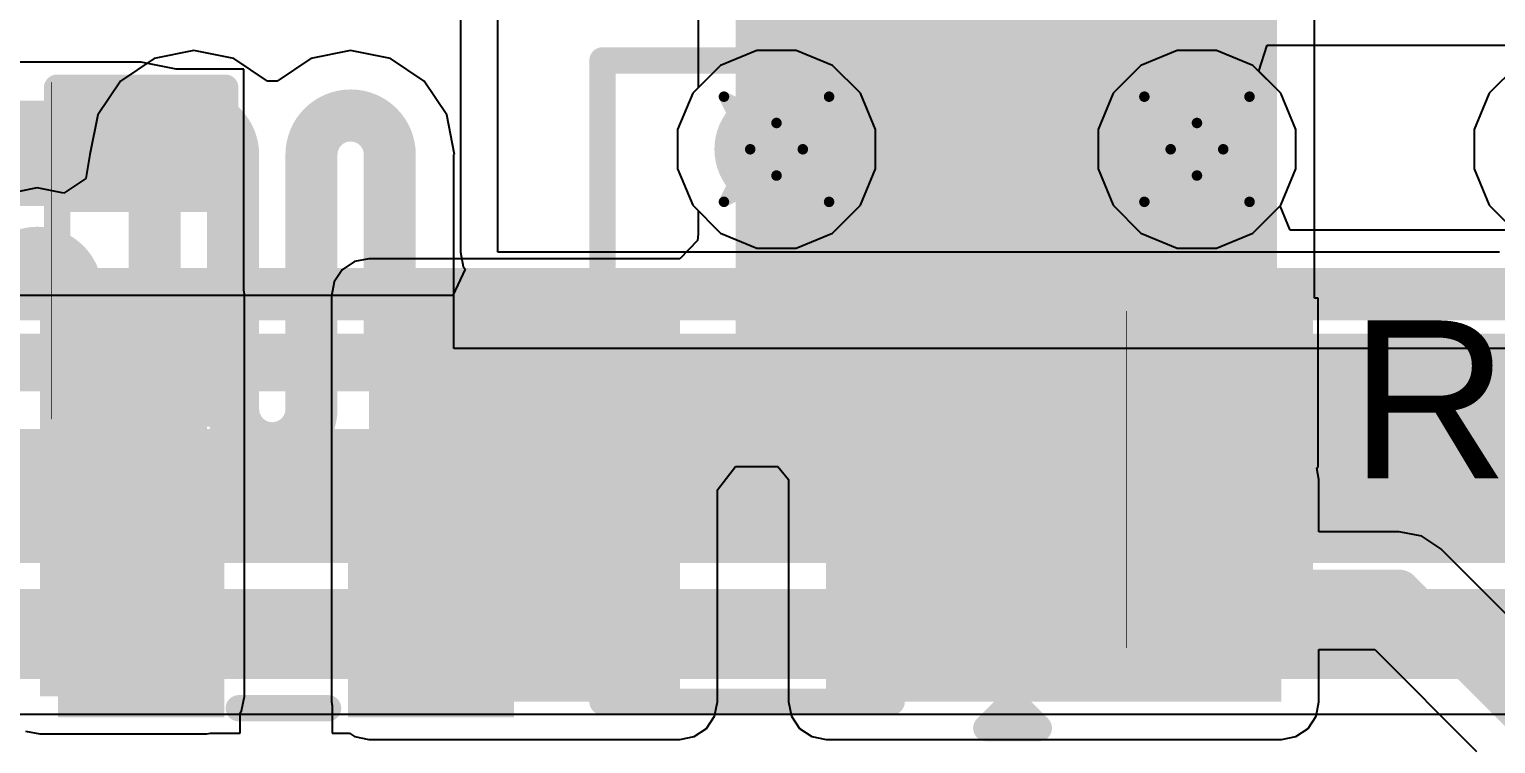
# Model space of a CAD drawing. Header units: inches. Extents: x -3 to 488, y -11 to 93.
# Drawn here: x 81.55 to 88.64, y 19.81 to 23.26 of the extents above; entities that cross this region are included whole.
import ezdxf

# ---------------------------------------------------------------- set-up
doc = ezdxf.new("R2010")
doc.units = ezdxf.units.IN
for name, color, linetype in [('Bottom Layer', 5, 'Continuous'), ('Drill Drawing', 1, 'Continuous'), ('Layer 1', 16, 'Continuous'), ('Layer 2', 76, 'Continuous'), ('Top Layer', 1, 'Continuous'), ('Top Overlay', 2, 'Continuous'), ('Top Paste', 8, 'Continuous'), ('Top Solder', 216, 'Continuous'), ('Via Holes', 16, 'Continuous')]:
    doc.layers.add(name, color=color, linetype=linetype)
doc.styles.add('Arial', font='', dxfattribs={"height": 0.2})
doc.styles.get('Arial').set_extended_font_data('Arial')

msp = doc.modelspace()

# ---------------------------------------------------------------- hatches: boundary and pattern name
at = {"layer": 'Bottom Layer'}
h = msp.add_hatch(color=5, dxfattribs=at)
edge = h.paths.add_edge_path()
edge.add_arc((85.1634, 22.6788), 0.3, 0, 360)
h = msp.add_hatch(color=5, dxfattribs=at)
edge = h.paths.add_edge_path()
edge.add_arc((87.1947, 22.6788), 0.3, 0, 360)
at = {"layer": 'Layer 1'}
h = msp.add_hatch(color=16, dxfattribs=at)
edge = h.paths.add_edge_path()
edge.add_arc((85.1634, 22.6788), 0.3, 0, 360)
h = msp.add_hatch(color=16, dxfattribs=at)
edge = h.paths.add_edge_path()
edge.add_arc((87.1947, 22.6788), 0.3, 0, 360)
at = {"layer": 'Layer 2'}
h = msp.add_hatch(color=76, dxfattribs=at)
edge = h.paths.add_edge_path()
edge.add_arc((85.1634, 22.6788), 0.3, 0, 360)
h = msp.add_hatch(color=76, dxfattribs=at)
edge = h.paths.add_edge_path()
edge.add_arc((87.1947, 22.6788), 0.3, 0, 360)
at = {"layer": 'Top Layer'}
for points in [[(84.9655, 21.3273), (87.5821, 21.3273), (87.5821, 25.0347), (84.9655, 25.0347)], [(81.7764, 22.8874), (82.4114, 22.8874), (82.4114, 22.4302), (81.7764, 22.4302)], [(85.6755, 22.0989), (85.6755, 22.9189), (86.5955, 22.9189), (86.5955, 22.0989)], [(81.6049, 20.0356), (82.4114, 20.0356), (82.4114, 21.9788), (81.6049, 21.9788)], [(84.6967, 20.0095), (84.6967, 21.9689), (83.1939, 21.9689), (83.1939, 20.0095)], [(83.6755, 21.1489), (83.6755, 21.9689), (84.5955, 21.9689), (84.5955, 21.1489)], [(81.7764, 21.9476), (82.4114, 21.9476), (82.4114, 21.4904), (81.7764, 21.4904)], [(86.968, 21.7818), (87.603, 21.7818), (87.603, 21.3246), (86.968, 21.3246)], [(85.4032, 20.0095), (87.603, 20.0095), (87.603, 21.0833), (85.4032, 21.0833)], [(85.6755, 20.1989), (85.6755, 21.0189), (86.5955, 21.0189), (86.5955, 20.1989)], [(82.3939, 20.0356), (81.7939, 20.0356), (81.7939, 20.8356), (82.3939, 20.8356)], [(83.7939, 20.0356), (83.1939, 20.0356), (83.1939, 20.8356), (83.7939, 20.8356)], [(86.968, 20.842), (87.603, 20.842), (87.603, 20.3848), (86.968, 20.3848)]]:
    msp.add_hatch(color=1, dxfattribs=at).paths.add_polyline_path(points)
h = msp.add_hatch(color=1, dxfattribs=at)
edge = h.paths.add_edge_path()
edge.add_arc((85.1634, 22.6788), 0.3, 0, 360)
h = msp.add_hatch(color=1, dxfattribs=at)
edge = h.paths.add_edge_path()
edge.add_arc((87.1947, 22.6788), 0.3, 0, 360)
at = {"layer": 'Top Paste'}
for points in [[(81.7764, 22.8874), (82.4114, 22.8874), (82.4114, 22.4302), (81.7764, 22.4302)], [(85.6755, 22.0989), (85.6755, 22.9189), (86.5955, 22.9189), (86.5955, 22.0989)], [(83.6755, 21.1489), (83.6755, 21.9689), (84.5955, 21.9689), (84.5955, 21.1489)], [(81.7764, 21.9476), (82.4114, 21.9476), (82.4114, 21.4904), (81.7764, 21.4904)], [(86.968, 21.7818), (87.603, 21.7818), (87.603, 21.3246), (86.968, 21.3246)], [(85.6755, 20.1989), (85.6755, 21.0189), (86.5955, 21.0189), (86.5955, 20.1989)], [(82.3939, 20.0356), (81.7939, 20.0356), (81.7939, 20.8356), (82.3939, 20.8356)], [(83.7939, 20.0356), (83.1939, 20.0356), (83.1939, 20.8356), (83.7939, 20.8356)], [(86.968, 20.842), (87.603, 20.842), (87.603, 20.3848), (86.968, 20.3848)]]:
    msp.add_hatch(color=8, dxfattribs=at).paths.add_polyline_path(points)
at = {"layer": 'Top Solder'}
for points in [[(85.5739, 21.9973), (85.5739, 23.0205), (86.6971, 23.0205), (86.6971, 21.9973)], [(81.7214, 22.9424), (82.4664, 22.9424), (82.4664, 22.3752), (81.7214, 22.3752)], [(83.5739, 21.0473), (83.5739, 22.0705), (84.6971, 22.0705), (84.6971, 21.0473)], [(81.7214, 22.0026), (82.4664, 22.0026), (82.4664, 21.4354), (81.7214, 21.4354)], [(86.913, 21.8368), (87.658, 21.8368), (87.658, 21.2696), (86.913, 21.2696)], [(85.5739, 20.0973), (85.5739, 21.1205), (86.6971, 21.1205), (86.6971, 20.0973)], [(82.4955, 19.934), (81.6923, 19.934), (81.6923, 20.9372), (82.4955, 20.9372)], [(83.8955, 19.934), (83.0923, 19.934), (83.0923, 20.9372), (83.8955, 20.9372)], [(86.913, 20.897), (87.658, 20.897), (87.658, 20.3298), (86.913, 20.3298)]]:
    msp.add_hatch(color=216, dxfattribs=at).paths.add_polyline_path(points)
at = {"layer": 'Via Holes'}
h = msp.add_hatch(color=7, dxfattribs=at)
edge = h.paths.add_edge_path()
edge.add_arc((85.1634, 22.6788), 0.15, 0, 360)
h = msp.add_hatch(color=7, dxfattribs=at)
edge = h.paths.add_edge_path()
edge.add_arc((87.1947, 22.6788), 0.15, 0, 360)

# ---------------------------------------------------------------- linework, layer by layer
at = {"layer": 'Bottom Layer'}
for p, q in [((83.6361, 31.7191), (83.6361, 22.182)), ((83.8174, 22.182), (83.8174, 31.7191)), ((88.741, 23.0839), (88.6066, 22.9495)), ((88.6066, 22.9495), (88.5339, 22.7739)), ((88.5339, 22.7739), (88.5339, 22.5838)), ((88.5339, 22.5838), (88.6066, 22.4082)), ((88.6066, 22.4082), (88.7058, 22.309)), ((83.6361, 22.182), (83.6499, 22.1126)), ((88.656, 22.182), (83.8174, 22.182)), ((83.6499, 22.1126), (83.6588, 22.0993)), ((83.6588, 22.0993), (83.6, 21.9723)), ((83.6, 21.9723), (81.4877, 21.9723))]:
    msp.add_line(p, q, dxfattribs=at)
for points in [[(81.3536, 21.6486, 0.2794, 0.2794, 0), (92.9986, 21.6486, 0.2794, 0.2794, 0)], [(80.9063, 21.029, 0.2794, 0.2794, 0), (93.7839, 21.029, 0.2794, 0.2794, 0)], [(76.9286, 20.2599, 0.2794, 0.2794, 0), (94.2835, 20.2599, 0.2794, 0.2794, 0)]]:
    msp.add_lwpolyline(points, format="xyseb", dxfattribs=at)
at = {"layer": 'Drill Drawing'}
for points in [[(84.9094, 22.9328, 0.0508, 0.0508, 0), (85.1634, 22.8058, 0.0508, 0.0508, 0)], [(84.9094, 22.9328, 0.0508, 0.0508, 0), (85.0364, 22.6788, 0.0508, 0.0508, 0)], [(85.1634, 22.8058, 0.0508, 0.0508, 0), (85.4174, 22.9328, 0.0508, 0.0508, 0)], [(85.2904, 22.6788, 0.0508, 0.0508, 0), (85.4174, 22.9328, 0.0508, 0.0508, 0)], [(86.9407, 22.9328, 0.0508, 0.0508, 0), (87.1947, 22.8058, 0.0508, 0.0508, 0)], [(86.9407, 22.9328, 0.0508, 0.0508, 0), (87.0677, 22.6788, 0.0508, 0.0508, 0)], [(87.1947, 22.8058, 0.0508, 0.0508, 0), (87.4487, 22.9328, 0.0508, 0.0508, 0)], [(87.3217, 22.6788, 0.0508, 0.0508, 0), (87.4487, 22.9328, 0.0508, 0.0508, 0)], [(84.9094, 22.4248, 0.0508, 0.0508, 0), (85.0364, 22.6788, 0.0508, 0.0508, 0)], [(85.2904, 22.6788, 0.0508, 0.0508, 0), (85.4174, 22.4248, 0.0508, 0.0508, 0)], [(86.9407, 22.4248, 0.0508, 0.0508, 0), (87.0677, 22.6788, 0.0508, 0.0508, 0)], [(87.3217, 22.6788, 0.0508, 0.0508, 0), (87.4487, 22.4248, 0.0508, 0.0508, 0)], [(84.9094, 22.4248, 0.0508, 0.0508, 0), (85.1634, 22.5518, 0.0508, 0.0508, 0)], [(85.1634, 22.5518, 0.0508, 0.0508, 0), (85.4174, 22.4248, 0.0508, 0.0508, 0)], [(86.9407, 22.4248, 0.0508, 0.0508, 0), (87.1947, 22.5518, 0.0508, 0.0508, 0)], [(87.1947, 22.5518, 0.0508, 0.0508, 0), (87.4487, 22.4248, 0.0508, 0.0508, 0)]]:
    msp.add_lwpolyline(points, format="xyseb", dxfattribs=at)
for points in [[(84.8967, 22.9328, 0.0254, 0.0254, 1), (84.9221, 22.9328, 0.0254, 0.0254, 1)], [(84.8967, 22.9328, 0.0254, 0.0254, 1), (84.9221, 22.9328, 0.0254, 0.0254, 1)], [(85.4047, 22.9328, 0.0254, 0.0254, 1), (85.4301, 22.9328, 0.0254, 0.0254, 1)], [(85.4047, 22.9328, 0.0254, 0.0254, 1), (85.4301, 22.9328, 0.0254, 0.0254, 1)], [(86.928, 22.9328, 0.0254, 0.0254, 1), (86.9534, 22.9328, 0.0254, 0.0254, 1)], [(86.928, 22.9328, 0.0254, 0.0254, 1), (86.9534, 22.9328, 0.0254, 0.0254, 1)], [(87.436, 22.9328, 0.0254, 0.0254, 1), (87.4614, 22.9328, 0.0254, 0.0254, 1)], [(87.436, 22.9328, 0.0254, 0.0254, 1), (87.4614, 22.9328, 0.0254, 0.0254, 1)], [(85.1507, 22.8058, 0.0254, 0.0254, 1), (85.1761, 22.8058, 0.0254, 0.0254, 1)], [(85.1507, 22.8058, 0.0254, 0.0254, 1), (85.1761, 22.8058, 0.0254, 0.0254, 1)], [(87.182, 22.8058, 0.0254, 0.0254, 1), (87.2074, 22.8058, 0.0254, 0.0254, 1)], [(87.182, 22.8058, 0.0254, 0.0254, 1), (87.2074, 22.8058, 0.0254, 0.0254, 1)], [(85.0237, 22.6788, 0.0254, 0.0254, 1), (85.0491, 22.6788, 0.0254, 0.0254, 1)], [(85.0237, 22.6788, 0.0254, 0.0254, 1), (85.0491, 22.6788, 0.0254, 0.0254, 1)], [(85.2777, 22.6788, 0.0254, 0.0254, 1), (85.3031, 22.6788, 0.0254, 0.0254, 1)], [(85.2777, 22.6788, 0.0254, 0.0254, 1), (85.3031, 22.6788, 0.0254, 0.0254, 1)], [(87.055, 22.6788, 0.0254, 0.0254, 1), (87.0804, 22.6788, 0.0254, 0.0254, 1)], [(87.055, 22.6788, 0.0254, 0.0254, 1), (87.0804, 22.6788, 0.0254, 0.0254, 1)], [(87.309, 22.6788, 0.0254, 0.0254, 1), (87.3344, 22.6788, 0.0254, 0.0254, 1)], [(87.309, 22.6788, 0.0254, 0.0254, 1), (87.3344, 22.6788, 0.0254, 0.0254, 1)], [(85.1507, 22.5518, 0.0254, 0.0254, 1), (85.1761, 22.5518, 0.0254, 0.0254, 1)], [(85.1507, 22.5518, 0.0254, 0.0254, 1), (85.1761, 22.5518, 0.0254, 0.0254, 1)], [(87.182, 22.5518, 0.0254, 0.0254, 1), (87.2074, 22.5518, 0.0254, 0.0254, 1)], [(87.182, 22.5518, 0.0254, 0.0254, 1), (87.2074, 22.5518, 0.0254, 0.0254, 1)], [(84.8967, 22.4248, 0.0254, 0.0254, 1), (84.9221, 22.4248, 0.0254, 0.0254, 1)], [(84.8967, 22.4248, 0.0254, 0.0254, 1), (84.9221, 22.4248, 0.0254, 0.0254, 1)], [(85.4047, 22.4248, 0.0254, 0.0254, 1), (85.4301, 22.4248, 0.0254, 0.0254, 1)], [(85.4047, 22.4248, 0.0254, 0.0254, 1), (85.4301, 22.4248, 0.0254, 0.0254, 1)], [(86.928, 22.4248, 0.0254, 0.0254, 1), (86.9534, 22.4248, 0.0254, 0.0254, 1)], [(86.928, 22.4248, 0.0254, 0.0254, 1), (86.9534, 22.4248, 0.0254, 0.0254, 1)], [(87.436, 22.4248, 0.0254, 0.0254, 1), (87.4614, 22.4248, 0.0254, 0.0254, 1)], [(87.436, 22.4248, 0.0254, 0.0254, 1), (87.4614, 22.4248, 0.0254, 0.0254, 1)]]:
    msp.add_lwpolyline(points, format="xyseb", close=True, dxfattribs=at)
at = {"layer": 'Layer 1'}
for p, q in [((87.4939, 23.0553), (87.5343, 23.1823)), ((87.5343, 23.1823), (89.5532, 23.1823)), ((87.5997, 22.9495), (87.4939, 23.0553)), ((87.6725, 22.7739), (87.5997, 22.9495)), ((87.6725, 22.5838), (87.6725, 22.7739)), ((87.5997, 22.4082), (87.6725, 22.5838)), ((87.5972, 22.4056), (87.5997, 22.4082)), ((87.6458, 22.2883), (87.5972, 22.4056)), ((89.4081, 22.2883), (87.6458, 22.2883))]:
    msp.add_line(p, q, dxfattribs=at)
for points in [[(80.6606, 21.9788, 0.2515, 0.2515, 0), (103.6255, 21.9788, 0.2515, 0.2515, 0)], [(76.4849, 21.201, 0.2515, 0.2515, 0), (100.9624, 21.201, 0.2515, 0.2515, 0)], [(76.4415, 20.4292, 0.2515, 0.2515, 0), (97.7956, 20.4292, 0.2515, 0.2515, 0)]]:
    msp.add_lwpolyline(points, format="xyseb", dxfattribs=at)
at = {"layer": 'Layer 2'}
for p, q in [((82.1566, 23.117), (81.9936, 23.0081)), ((82.3488, 23.1552), (82.1566, 23.117)), ((82.5411, 23.117), (82.3488, 23.1552)), ((82.7041, 23.0081), (82.5411, 23.117)), ((82.9135, 23.117), (82.7505, 23.0081)), ((83.1058, 23.1552), (82.9135, 23.117)), ((83.298, 23.117), (83.1058, 23.1552)), ((83.461, 23.0081), (83.298, 23.117)), ((85.0683, 23.1566), (84.8927, 23.0839)), ((85.2584, 23.1566), (85.0683, 23.1566)), ((85.434, 23.0839), (85.2584, 23.1566)), ((87.0996, 23.1566), (86.924, 23.0839)), ((87.2897, 23.1566), (87.0996, 23.1566)), ((87.4653, 23.0839), (87.2897, 23.1566)), ((84.8927, 23.0839), (84.7583, 22.9495)), ((85.5684, 22.9495), (85.434, 23.0839)), ((86.924, 23.0839), (86.7896, 22.9495)), ((87.5997, 22.9495), (87.4653, 23.0839)), ((81.9936, 23.0081), (81.8847, 22.8451)), ((82.7505, 23.0081), (82.7041, 23.0081)), ((83.5699, 22.8451), (83.461, 23.0081)), ((84.7583, 22.9495), (84.6856, 22.7739)), ((85.6412, 22.7739), (85.5684, 22.9495)), ((86.7896, 22.9495), (86.7169, 22.7739)), ((87.6725, 22.7739), (87.5997, 22.9495)), ((81.8847, 22.8451), (81.8464, 22.6528)), ((83.6082, 22.6528), (83.5699, 22.8451)), ((84.6856, 22.7739), (84.6856, 22.5838)), ((85.6412, 22.5838), (85.6412, 22.7739)), ((86.7169, 22.7739), (86.7169, 22.5838)), ((87.6725, 22.5838), (87.6725, 22.7739)), ((81.8464, 22.6528), (81.8264, 22.5379)), ((81.8464, 22.6528), (81.8464, 22.6528)), ((83.6045, 21.716), (83.6045, 22.6528)), ((83.6045, 22.6528), (83.6082, 22.6528)), ((81.8264, 22.5379), (81.7207, 22.4663)), ((84.6856, 22.5838), (84.7583, 22.4082)), ((85.5684, 22.4082), (85.6412, 22.5838)), ((86.7169, 22.5838), (86.7896, 22.4082)), ((87.5997, 22.4082), (87.6725, 22.5838)), ((81.5919, 22.4919), (81.3997, 22.4536)), ((81.7207, 22.4663), (81.5919, 22.4919)), ((84.7583, 22.4082), (84.8927, 22.2738)), ((85.434, 22.2738), (85.5684, 22.4082)), ((86.7896, 22.4082), (86.924, 22.2738)), ((87.4653, 22.2738), (87.5997, 22.4082)), ((84.8927, 22.2738), (85.0683, 22.201)), ((85.2584, 22.201), (85.434, 22.2738)), ((86.924, 22.2738), (87.0996, 22.201)), ((87.2897, 22.201), (87.4653, 22.2738)), ((85.0683, 22.201), (85.2584, 22.201)), ((87.0996, 22.201), (87.2897, 22.201)), ((97.8542, 21.716), (83.6045, 21.716)), ((77.426, 19.9504), (96.7046, 19.9504))]:
    msp.add_line(p, q, dxfattribs=at)
for points in [[(82.1596, 22.6528, 0.2515, 0.2515, -1), (82.5381, 22.6528, 0.2515, 0.2515, 0)], [(82.9165, 22.6528, 0.2515, 0.2515, -1), (83.295, 22.6528, 0.2515, 0.2515, 0)], [(82.1596, 21.4237, 0.2515, 0.2515, 0), (82.1596, 22.6528, 0.2515, 0.2515, 0)], [(82.5381, 21.4237, 0.2515, 0.2515, 0), (82.5381, 22.6528, 0.2515, 0.2515, 0)], [(82.9165, 21.4237, 0.2515, 0.2515, 0), (82.9165, 22.6528, 0.2515, 0.2515, 0)], [(83.295, 21.658, 0.2515, 0.2515, 0), (83.295, 22.6528, 0.2515, 0.2515, 0)], [(81.4027, 21.9895, 0.2515, 0.2515, -1), (81.7812, 21.9895, 0.2515, 0.2515, 0)], [(81.7812, 21.4237, 0.2515, 0.2515, 0), (81.7812, 21.9895, 0.2515, 0.2515, 0)], [(83.5465, 21.4066, 0.2515, 0.2515, -0.414214), (83.295, 21.658, 0.2515, 0.2515, 0)], [(82.1596, 21.4237, 0.2515, 0.2515, -1), (81.7812, 21.4237, 0.2515, 0.2515, 0)], [(82.9165, 21.4237, 0.2515, 0.2515, -1), (82.5381, 21.4237, 0.2515, 0.2515, 0)], [(83.5465, 21.4066, 0.2515, 0.2515, 0), (84.0507, 21.4066, 0.2515, 0.2515, 0)], [(84.0507, 21.4066, 0.2515, 0.2515, 0), (97.8543, 21.4066, 0.2515, 0.2515, 0)], [(77.9122, 20.8052, 0.2515, 0.2515, 0), (97.2615, 20.8052, 0.2515, 0.2515, 0)], [(77.426, 20.2599, 0.2515, 0.2515, 0), (96.8328, 20.2599, 0.2515, 0.2515, 0)]]:
    msp.add_lwpolyline(points, format="xyseb", dxfattribs=at)
for points in [[(82.0967, 22.6528, 0.1257, 0.1257, 1), (82.2225, 22.6528, 0.1257, 0.1257, 1)], [(82.0967, 22.6528, 0.1257, 0.1257, 1), (82.2225, 22.6528, 0.1257, 0.1257, 1)], [(82.4752, 22.6528, 0.1257, 0.1257, 1), (82.6009, 22.6528, 0.1257, 0.1257, 1)], [(82.4752, 22.6528, 0.1257, 0.1257, 1), (82.6009, 22.6528, 0.1257, 0.1257, 1)], [(82.8537, 22.6528, 0.1257, 0.1257, 1), (82.9794, 22.6528, 0.1257, 0.1257, 1)], [(82.8537, 22.6528, 0.1257, 0.1257, 1), (82.9794, 22.6528, 0.1257, 0.1257, 1)], [(83.2321, 22.6528, 0.1257, 0.1257, 1), (83.3579, 22.6528, 0.1257, 0.1257, 1)], [(83.2321, 22.6528, 0.1257, 0.1257, 1), (83.3579, 22.6528, 0.1257, 0.1257, 1)], [(81.7183, 21.9895, 0.1257, 0.1257, 1), (81.844, 21.9895, 0.1257, 0.1257, 1)], [(81.7183, 21.9895, 0.1257, 0.1257, 1), (81.844, 21.9895, 0.1257, 0.1257, 1)], [(83.2321, 21.658, 0.1257, 0.1257, 1), (83.3579, 21.658, 0.1257, 0.1257, 1)], [(83.2321, 21.658, 0.1257, 0.1257, 1), (83.3579, 21.658, 0.1257, 0.1257, 1)], [(81.7183, 21.4237, 0.1257, 0.1257, 1), (81.844, 21.4237, 0.1257, 0.1257, 1)], [(81.7183, 21.4237, 0.1257, 0.1257, 1), (81.844, 21.4237, 0.1257, 0.1257, 1)], [(82.0967, 21.4237, 0.1257, 0.1257, 1), (82.2225, 21.4237, 0.1257, 0.1257, 1)], [(82.0967, 21.4237, 0.1257, 0.1257, 1), (82.2225, 21.4237, 0.1257, 0.1257, 1)], [(82.4752, 21.4237, 0.1257, 0.1257, 1), (82.6009, 21.4237, 0.1257, 0.1257, 1)], [(82.4752, 21.4237, 0.1257, 0.1257, 1), (82.6009, 21.4237, 0.1257, 0.1257, 1)], [(82.8537, 21.4237, 0.1257, 0.1257, 1), (82.9794, 21.4237, 0.1257, 0.1257, 1)], [(82.8537, 21.4237, 0.1257, 0.1257, 1), (82.9794, 21.4237, 0.1257, 0.1257, 1)], [(83.4836, 21.4066, 0.1257, 0.1257, 1), (83.6093, 21.4066, 0.1257, 0.1257, 1)], [(83.4836, 21.4066, 0.1257, 0.1257, 1), (83.6093, 21.4066, 0.1257, 0.1257, 1)], [(83.9878, 21.4066, 0.1257, 0.1257, 1), (84.1135, 21.4066, 0.1257, 0.1257, 1)], [(83.9878, 21.4066, 0.1257, 0.1257, 1), (84.1135, 21.4066, 0.1257, 0.1257, 1)]]:
    msp.add_lwpolyline(points, format="xyseb", close=True, dxfattribs=at)
at = {"layer": 'Top Layer'}
for p, q in [((84.7842, 25.0347), (84.7842, 22.9754)), ((87.7633, 21.9596), (87.7633, 25.0347)), ((82.0939, 23.099), (77.7389, 23.099)), ((82.2624, 23.0655), (82.0939, 23.099)), ((82.2629, 23.0652), (82.2624, 23.0655)), ((82.5892, 23.0652), (82.2629, 23.0652)), ((82.5892, 22.2524), (82.5892, 23.0652)), ((84.7842, 22.9754), (84.7583, 22.9495)), ((84.7583, 22.9495), (84.6856, 22.7739)), ((84.6856, 22.7739), (84.6856, 22.5838)), ((84.6856, 22.5838), (84.7583, 22.4082)), ((84.7583, 22.4082), (84.7842, 22.3823)), ((84.7842, 22.3823), (84.7842, 22.2692)), ((82.5892, 22.1254), (82.5892, 22.2524)), ((82.5892, 22.2524), (82.5892, 22.2524)), ((84.7842, 22.2692), (84.7814, 22.2382)), ((84.7814, 22.2382), (84.6967, 22.1502)), ((82.5892, 21.9963), (82.5892, 22.1254)), ((82.5892, 22.1254), (82.5892, 22.1254)), ((83.1245, 22.1364), (83.0657, 22.0971)), ((83.1939, 22.1502), (83.1245, 22.1364)), ((84.6967, 22.1502), (83.1939, 22.1502)), ((83.0264, 22.0383), (83.0126, 21.9689)), ((83.0657, 22.0971), (83.0264, 22.0383)), ((82.5927, 21.9788), (82.5892, 21.9963)), ((82.5927, 20.0356), (82.5927, 21.9788)), ((83.0126, 21.9689), (83.0126, 20.0095)), ((87.7808, 21.9596), (87.7633, 21.9596)), ((87.7808, 21.1468), (87.7808, 21.9596)), ((84.878, 21.0339), (84.9655, 21.146)), ((84.9655, 21.146), (85.1705, 21.146)), ((85.1705, 21.146), (85.2219, 21.0833)), ((87.7734, 21.1378), (87.7808, 21.1468)), ((87.7843, 21.0833), (87.7734, 21.1378)), ((87.7808, 21.1468), (87.7808, 21.1468)), ((85.2219, 21.0833), (85.2219, 20.0095)), ((87.7843, 20.8313), (87.7843, 21.0833)), ((84.878, 20.0095), (84.878, 21.0339)), ((88.1718, 20.8313), (87.7843, 20.8313)), ((88.2808, 20.8096), (88.1718, 20.8313)), ((88.1718, 20.8313), (88.1718, 20.8313)), ((88.3732, 20.7478), (88.2808, 20.8096)), ((89.0074, 20.1137), (88.3732, 20.7478)), ((87.7843, 20.0095), (87.7843, 20.2615)), ((87.7843, 20.2615), (88.0538, 20.2615)), ((88.0538, 20.2615), (88.5454, 19.7699)), ((82.5789, 19.9662), (82.5927, 20.0356)), ((83.0126, 20.0095), (83.0161, 19.992)), ((83.0161, 19.992), (83.0161, 19.8578)), ((84.8642, 19.9401), (84.878, 20.0095)), ((85.2219, 20.0095), (85.2357, 19.9401)), ((87.7705, 19.9401), (87.7843, 20.0095)), ((82.5717, 19.9555), (82.5789, 19.9662)), ((82.5717, 19.8578), (82.5717, 19.9555)), ((84.8249, 19.8813), (84.8642, 19.9401)), ((85.2357, 19.9401), (85.275, 19.8813)), ((87.7312, 19.8813), (87.7705, 19.9401)), ((81.5355, 19.8681), (81.6049, 19.8543)), ((81.6049, 19.8543), (82.4114, 19.8543)), ((82.4114, 19.8543), (82.4289, 19.8578)), ((82.4289, 19.8578), (82.5717, 19.8578)), ((83.0161, 19.8578), (83.1009, 19.8578)), ((83.1009, 19.8578), (83.1245, 19.842)), ((83.1245, 19.842), (83.1939, 19.8282)), ((84.6967, 19.8282), (84.7661, 19.842)), ((84.7661, 19.842), (84.8249, 19.8813)), ((85.275, 19.8813), (85.3338, 19.842)), ((85.3338, 19.842), (85.4032, 19.8282)), ((87.603, 19.8282), (87.6723, 19.842)), ((87.6723, 19.842), (87.7312, 19.8813)), ((83.1939, 19.8282), (84.6967, 19.8282)), ((85.4032, 19.8282), (87.603, 19.8282))]:
    msp.add_line(p, q, dxfattribs=at)
for points in [[(77.7156, 22.6588, 0.508, 0.508, 0), (82.0939, 22.6588, 0.508, 0.508, 0)], [(86.5031, 20.5464, 0.2032, 0.2032, 0), (88.1718, 20.5464, 0.2032, 0.2032, 0)], [(86.7404, 20.5464, 0.2032, 0.2032, 0), (86.958, 20.5464, 0.2032, 0.2032, 0)], [(86.958, 20.5464, 0.2032, 0.2032, 0), (87.0703, 20.5464, 0.2032, 0.2032, 0)], [(87.0703, 20.5464, 0.2032, 0.2032, 0), (87.4688, 20.5464, 0.2032, 0.2032, 0)], [(88.1718, 20.5464, 0.2032, 0.2032, 0), (88.8894, 19.8288, 0.2032, 0.2032, 0)]]:
    msp.add_lwpolyline(points, format="xyseb", dxfattribs=at)
for points in [[(81.9669, 22.6588, 0.254, 0.254, 1), (82.2209, 22.6588, 0.254, 0.254, 1)], [(86.4523, 20.5464, 0.1016, 0.1016, 1), (86.5539, 20.5464, 0.1016, 0.1016, 1)], [(86.6896, 20.5464, 0.1016, 0.1016, 1), (86.7912, 20.5464, 0.1016, 0.1016, 1)], [(86.9072, 20.5464, 0.1016, 0.1016, 1), (87.0088, 20.5464, 0.1016, 0.1016, 1)], [(86.9072, 20.5464, 0.1016, 0.1016, 1), (87.0088, 20.5464, 0.1016, 0.1016, 1)], [(87.0195, 20.5464, 0.1016, 0.1016, 1), (87.1211, 20.5464, 0.1016, 0.1016, 1)], [(87.0195, 20.5464, 0.1016, 0.1016, 1), (87.1211, 20.5464, 0.1016, 0.1016, 1)], [(87.418, 20.5464, 0.1016, 0.1016, 1), (87.5196, 20.5464, 0.1016, 0.1016, 1)], [(88.121, 20.5464, 0.1016, 0.1016, 1), (88.2226, 20.5464, 0.1016, 0.1016, 1)], [(88.121, 20.5464, 0.1016, 0.1016, 1), (88.2226, 20.5464, 0.1016, 0.1016, 1)]]:
    msp.add_lwpolyline(points, format="xyseb", close=True, dxfattribs=at)
at = {"layer": 'Top Overlay'}
for points in [[(84.3227, 22.1177, 0.127, 0.127, 0), (84.3227, 23.1083, 0.127, 0.127, 0)], [(84.3227, 23.1083, 0.127, 0.127, 0), (85.7197, 23.1083, 0.127, 0.127, 0)], [(81.6875, 22.9763, 0.127, 0.127, 0), (82.5003, 22.9763, 0.127, 0.127, 0)], [(81.6875, 21.4015, 0.127, 0.127, 0), (81.6875, 22.9763, 0.127, 0.127, 0)], [(82.5003, 21.4015, 0.127, 0.127, 0), (82.5003, 22.9763, 0.127, 0.127, 0)], [(81.6621, 21.3761, 0.00323, 0.00323, 0), (81.6621, 23.0017, 0.00323, 0.00323, 0)], [(85.9229, 21.2287, 0.127, 0.127, 0), (85.9229, 21.8891, 0.127, 0.127, 0)], [(86.8791, 21.8707, 0.127, 0.127, 0), (87.6919, 21.8707, 0.127, 0.127, 0)], [(86.8791, 20.2959, 0.127, 0.127, 0), (86.8791, 21.8707, 0.127, 0.127, 0)], [(86.8537, 20.2705, 0.00323, 0.00323, 0), (86.8537, 21.8961, 0.00323, 0.00323, 0)], [(87.6919, 20.2959, 0.127, 0.127, 0), (87.6919, 21.8707, 0.127, 0.127, 0)], [(81.6875, 21.4015, 0.127, 0.127, 0), (82.5003, 21.4015, 0.127, 0.127, 0)], [(84.3227, 20.0095, 0.127, 0.127, 0), (84.3227, 21.0001, 0.127, 0.127, 0)], [(82.5653, 20.8928, 0.127, 0.127, 0), (82.9971, 20.8928, 0.127, 0.127, 0)], [(86.8791, 20.2959, 0.127, 0.127, 0), (87.6919, 20.2959, 0.127, 0.127, 0)], [(84.3227, 20.0095, 0.127, 0.127, 0), (85.7197, 20.0095, 0.127, 0.127, 0)], [(86.1769, 19.8825, 0.127, 0.127, 0), (86.3039, 20.0095, 0.127, 0.127, 0)], [(86.3039, 20.0095, 0.127, 0.127, 0), (86.4309, 19.8825, 0.127, 0.127, 0)], [(82.5653, 19.9784, 0.127, 0.127, 0), (82.9971, 19.9784, 0.127, 0.127, 0)], [(86.1769, 19.8825, 0.127, 0.127, 0), (86.4309, 19.8825, 0.127, 0.127, 0)]]:
    msp.add_lwpolyline(points, format="xyseb", dxfattribs=at)
for points in [[(84.2909, 23.1083, 0.0635, 0.0635, 1), (84.3544, 23.1083, 0.0635, 0.0635, 1)], [(84.2909, 23.1083, 0.0635, 0.0635, 1), (84.3544, 23.1083, 0.0635, 0.0635, 1)], [(85.6879, 23.1083, 0.0635, 0.0635, 1), (85.7514, 23.1083, 0.0635, 0.0635, 1)], [(81.6557, 22.9763, 0.0635, 0.0635, 1), (81.7192, 22.9763, 0.0635, 0.0635, 1)], [(81.6557, 22.9763, 0.0635, 0.0635, 1), (81.7192, 22.9763, 0.0635, 0.0635, 1)], [(82.4685, 22.9763, 0.0635, 0.0635, 1), (82.532, 22.9763, 0.0635, 0.0635, 1)], [(82.4685, 22.9763, 0.0635, 0.0635, 1), (82.532, 22.9763, 0.0635, 0.0635, 1)], [(81.6613, 23.0017, 0.00161, 0.00161, 1), (81.6629, 23.0017, 0.00161, 0.00161, 1)], [(84.2909, 22.1177, 0.0635, 0.0635, 1), (84.3544, 22.1177, 0.0635, 0.0635, 1)], [(85.8911, 21.8891, 0.0635, 0.0635, 1), (85.9546, 21.8891, 0.0635, 0.0635, 1)], [(86.8473, 21.8707, 0.0635, 0.0635, 1), (86.9108, 21.8707, 0.0635, 0.0635, 1)], [(86.8473, 21.8707, 0.0635, 0.0635, 1), (86.9108, 21.8707, 0.0635, 0.0635, 1)], [(86.8529, 21.8961, 0.00161, 0.00161, 1), (86.8545, 21.8961, 0.00161, 0.00161, 1)], [(87.6601, 21.8707, 0.0635, 0.0635, 1), (87.7236, 21.8707, 0.0635, 0.0635, 1)], [(87.6601, 21.8707, 0.0635, 0.0635, 1), (87.7236, 21.8707, 0.0635, 0.0635, 1)], [(81.6557, 21.4015, 0.0635, 0.0635, 1), (81.7192, 21.4015, 0.0635, 0.0635, 1)], [(81.6557, 21.4015, 0.0635, 0.0635, 1), (81.7192, 21.4015, 0.0635, 0.0635, 1)], [(82.4685, 21.4015, 0.0635, 0.0635, 1), (82.532, 21.4015, 0.0635, 0.0635, 1)], [(82.4685, 21.4015, 0.0635, 0.0635, 1), (82.532, 21.4015, 0.0635, 0.0635, 1)], [(81.6613, 21.3761, 0.00161, 0.00161, 1), (81.6629, 21.3761, 0.00161, 0.00161, 1)], [(85.8911, 21.2287, 0.0635, 0.0635, 1), (85.9546, 21.2287, 0.0635, 0.0635, 1)], [(84.2909, 21.0001, 0.0635, 0.0635, 1), (84.3544, 21.0001, 0.0635, 0.0635, 1)], [(82.5335, 20.8928, 0.0635, 0.0635, 1), (82.597, 20.8928, 0.0635, 0.0635, 1)], [(82.9653, 20.8928, 0.0635, 0.0635, 1), (83.0288, 20.8928, 0.0635, 0.0635, 1)], [(86.8473, 20.2959, 0.0635, 0.0635, 1), (86.9108, 20.2959, 0.0635, 0.0635, 1)], [(86.8473, 20.2959, 0.0635, 0.0635, 1), (86.9108, 20.2959, 0.0635, 0.0635, 1)], [(87.6601, 20.2959, 0.0635, 0.0635, 1), (87.7236, 20.2959, 0.0635, 0.0635, 1)], [(87.6601, 20.2959, 0.0635, 0.0635, 1), (87.7236, 20.2959, 0.0635, 0.0635, 1)], [(86.8529, 20.2705, 0.00161, 0.00161, 1), (86.8545, 20.2705, 0.00161, 0.00161, 1)], [(84.2909, 20.0095, 0.0635, 0.0635, 1), (84.3544, 20.0095, 0.0635, 0.0635, 1)], [(84.2909, 20.0095, 0.0635, 0.0635, 1), (84.3544, 20.0095, 0.0635, 0.0635, 1)], [(85.6879, 20.0095, 0.0635, 0.0635, 1), (85.7514, 20.0095, 0.0635, 0.0635, 1)], [(86.2721, 20.0095, 0.0635, 0.0635, 1), (86.3356, 20.0095, 0.0635, 0.0635, 1)], [(86.2721, 20.0095, 0.0635, 0.0635, 1), (86.3356, 20.0095, 0.0635, 0.0635, 1)], [(82.5335, 19.9784, 0.0635, 0.0635, 1), (82.597, 19.9784, 0.0635, 0.0635, 1)], [(82.9653, 19.9784, 0.0635, 0.0635, 1), (83.0288, 19.9784, 0.0635, 0.0635, 1)], [(86.1451, 19.8825, 0.0635, 0.0635, 1), (86.2086, 19.8825, 0.0635, 0.0635, 1)], [(86.1451, 19.8825, 0.0635, 0.0635, 1), (86.2086, 19.8825, 0.0635, 0.0635, 1)], [(86.3991, 19.8825, 0.0635, 0.0635, 1), (86.4626, 19.8825, 0.0635, 0.0635, 1)], [(86.3991, 19.8825, 0.0635, 0.0635, 1), (86.4626, 19.8825, 0.0635, 0.0635, 1)]]:
    msp.add_lwpolyline(points, format="xyseb", close=True, dxfattribs=at)

# ---------------------------------------------------------------- texts
at = {"layer": 'Top Overlay', "style": 'Arial'}
msp.add_text('R38', height=0.762, dxfattribs=at).set_placement((87.9325, 21.0899))

doc.saveas('drawing.dxf')
